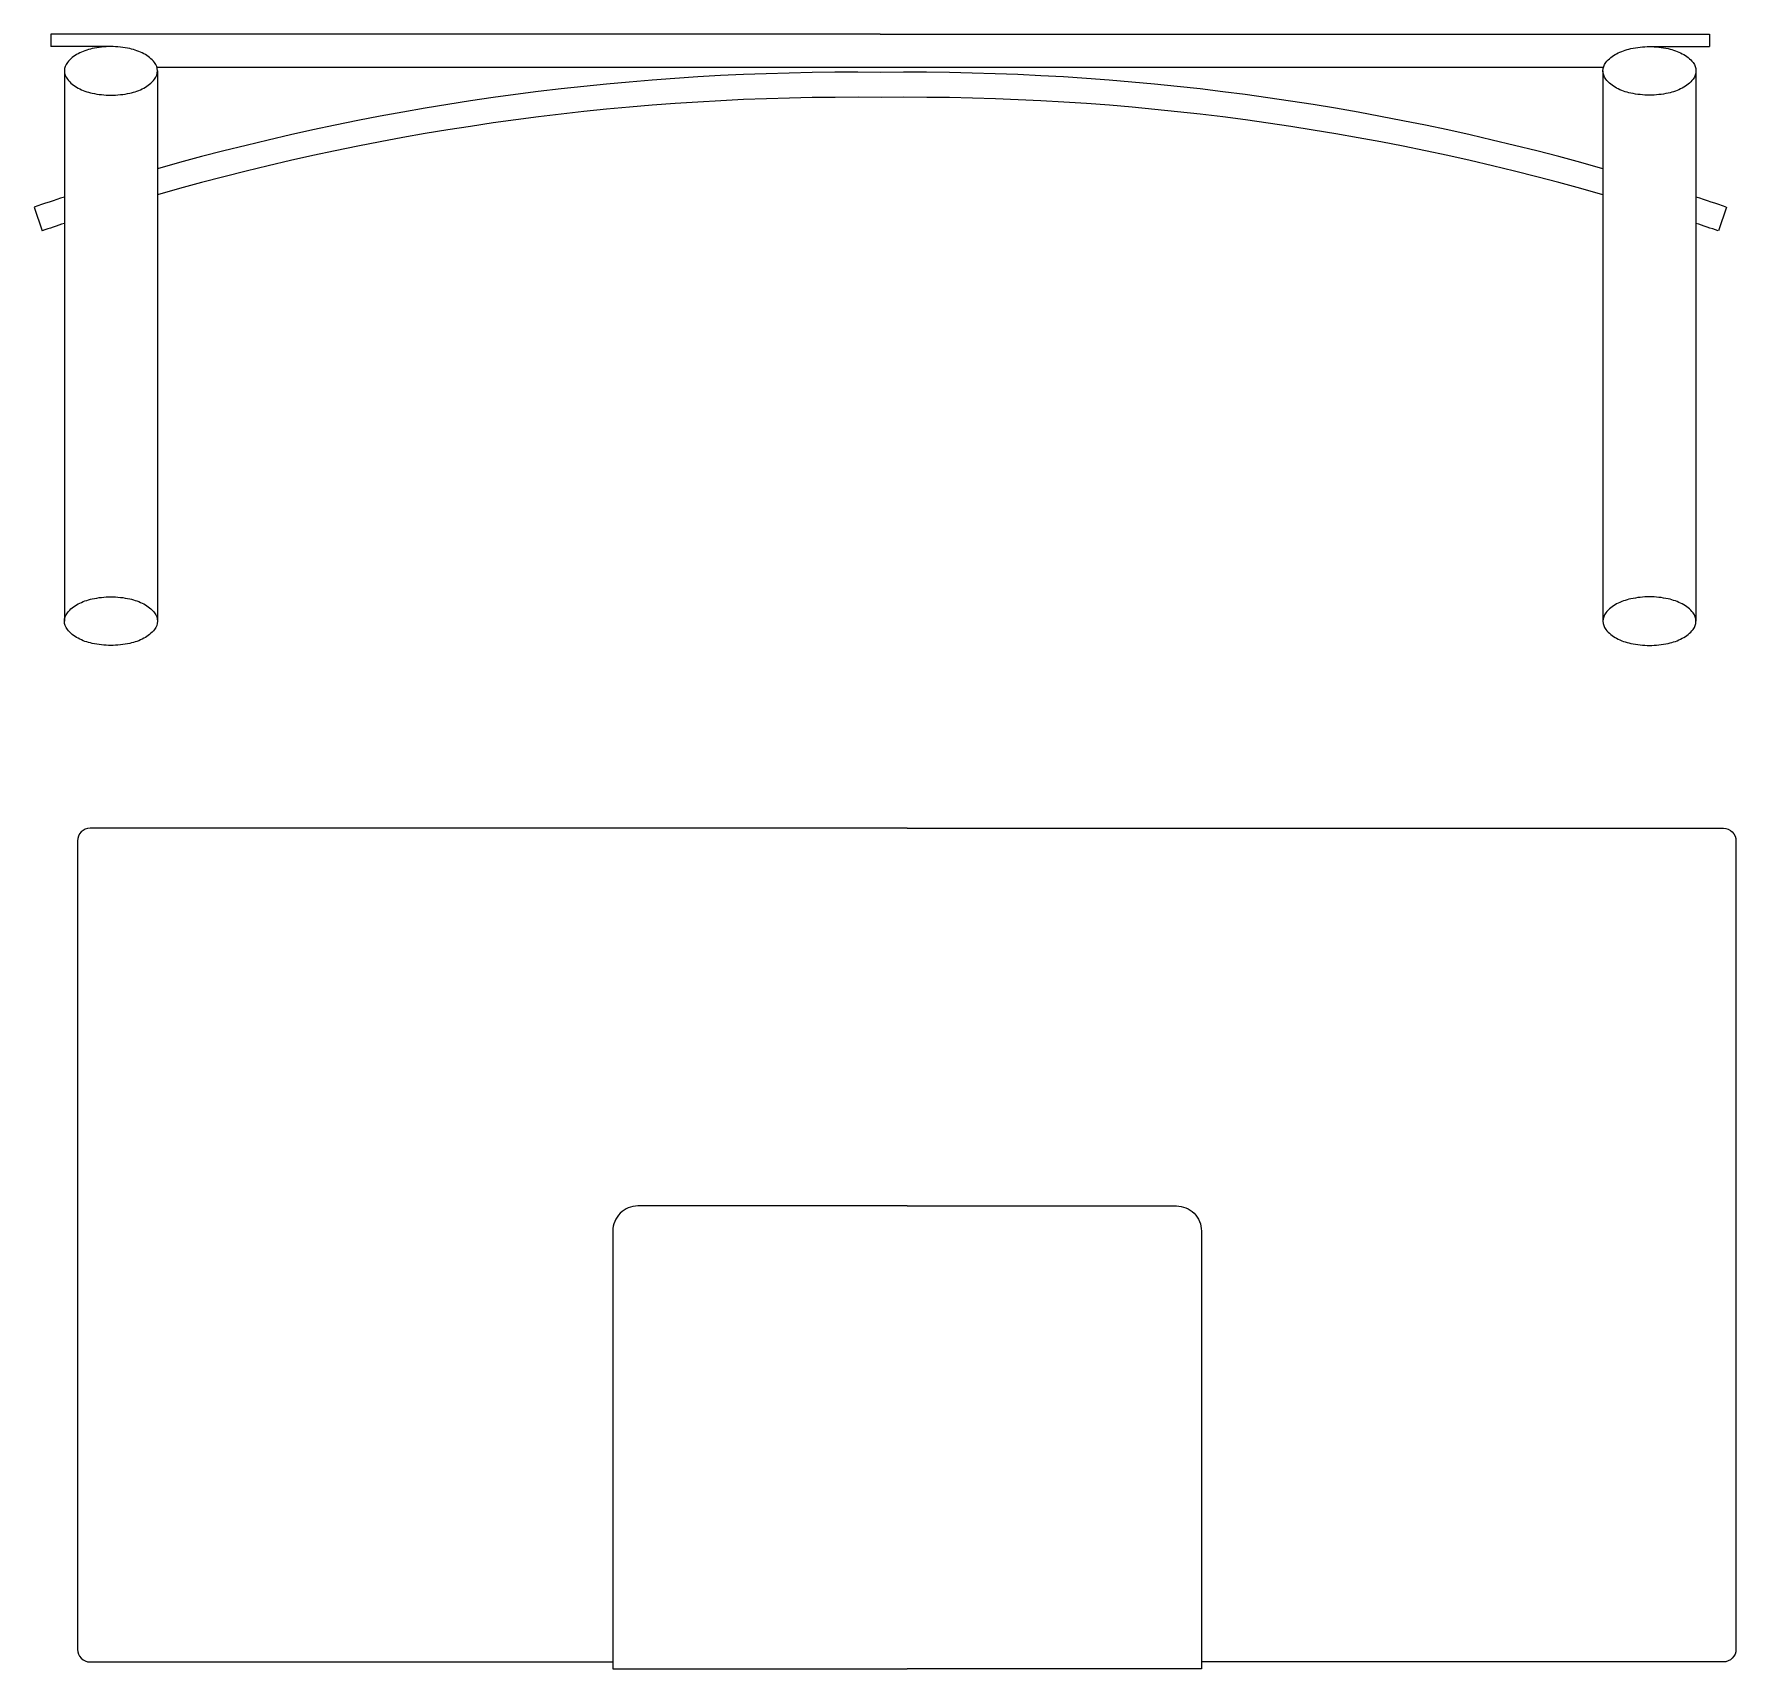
# Model space of a CAD drawing. Header units: millimetres. Extents: x 421 to 3085, y -1408 to 277.
# Drawn here: x 2347 to 2550.7, y -1115.3 to -919.6 of the extents above; entities that cross this region are included whole.
import ezdxf

# ---------------------------------------------------------------- set-up
doc = ezdxf.new("R2010")
doc.units = ezdxf.units.MM

msp = doc.modelspace()

# ---------------------------------------------------------------- linework, layer by layer
at = {"color": 18, "true_color": 0x000000}
for points in [[(2349.07, -919.62), (2349.07, -921.12)], [(2448.31, -919.62), (2349.07, -919.62)], [(2448.31, -919.62), (2547.54, -919.62)], [(2547.54, -919.62), (2547.54, -921.12)], [(2356.24, -921.12), (2349.07, -921.12)], [(2540.37, -921.12), (2547.54, -921.12)], [(2350.68, -924.02), (2350.68, -989.88)], [(2534.86, -923.62), (2361.75, -923.62)], [(2361.81, -924.02), (2361.81, -989.88)], [(2534.8, -924.02), (2534.8, -989.88)], [(2545.93, -924.02), (2545.93, -989.88)], [(2347.04, -940.33), (2348.01, -943.17)], [(2549.57, -940.33), (2548.61, -943.17)]]:
    msp.add_lwpolyline(points, dxfattribs=at)
for points in [[(2350.68, -924.02, 0.16918), (2351.03, -925.02, 0.105133), (2352.31, -926.08, 0.067181), (2354, -926.69, 0.053328), (2356.24, -926.93, 0.053328), (2358.49, -926.69, 0.067181), (2360.18, -926.08, 0.105133), (2361.46, -925.02, 0.16918), (2361.81, -924.02, 0.16918), (2361.46, -923.03, 0.105133), (2360.18, -921.97, 0.067181), (2358.49, -921.36, 0.053328), (2356.24, -921.12, 0.053328), (2354, -921.36, 0.067181), (2352.31, -921.97, 0.105133), (2351.03, -923.03, 0.16918)], [(2545.93, -924.02, -0.16918), (2545.59, -925.02, -0.105133), (2544.3, -926.08, -0.067181), (2542.61, -926.69, -0.053328), (2540.37, -926.93, -0.053328), (2538.12, -926.69, -0.067181), (2536.43, -926.08, -0.105133), (2535.15, -925.02, -0.16918), (2534.8, -924.02, -0.16918), (2535.15, -923.03, -0.105133), (2536.43, -921.97, -0.067181), (2538.12, -921.36, -0.053328), (2540.37, -921.12, -0.053328), (2542.61, -921.36, -0.067181), (2544.3, -921.97, -0.105133), (2545.59, -923.03, -0.16918)], [(2350.68, -989.88, -0.16918), (2351.03, -988.89, -0.105133), (2352.31, -987.83, -0.067181), (2354, -987.22, -0.053328), (2356.24, -986.98, -0.053328), (2358.49, -987.22, -0.067181), (2360.18, -987.83, -0.105133), (2361.46, -988.89, -0.16918), (2361.81, -989.88, -0.16918), (2361.46, -990.88, -0.105133), (2360.18, -991.94, -0.067181), (2358.49, -992.55, -0.053328), (2356.24, -992.79, -0.053328), (2354, -992.55, -0.067181), (2352.31, -991.94, -0.105133), (2351.03, -990.88, -0.16918)], [(2545.93, -989.88, 0.16918), (2545.59, -988.89, 0.105133), (2544.3, -987.83, 0.067181), (2542.61, -987.22, 0.053328), (2540.37, -986.98, 0.053328), (2538.12, -987.22, 0.067181), (2536.43, -987.83, 0.105133), (2535.15, -988.89, 0.16918), (2534.8, -989.88, 0.16918), (2535.15, -990.88, 0.105133), (2536.43, -991.94, 0.067181), (2538.12, -992.55, 0.053328), (2540.37, -992.79, 0.053328), (2542.61, -992.55, 0.067181), (2544.3, -991.94, 0.105133), (2545.59, -990.88, 0.16918)]]:
    msp.add_lwpolyline(points, format="xyb", close=True, dxfattribs=at)
for points in [[(2451.53, -1014.68), (2353.74, -1014.68, 0.414214), (2352.24, -1016.18), (2352.24, -1112.95, 0.414214), (2353.74, -1114.45), (2416.31, -1114.45)], [(2451.53, -1014.68), (2549.22, -1014.68, -0.414214), (2550.72, -1016.18), (2550.72, -1112.95, -0.414214), (2549.22, -1114.45), (2486.75, -1114.45)], [(2451.53, -1059.88), (2419.31, -1059.88, 0.414214), (2416.31, -1062.88), (2416.31, -1115.29), (2451.53, -1115.29)], [(2451.53, -1059.88), (2483.75, -1059.88, -0.414214), (2486.75, -1062.88), (2486.75, -1115.29), (2451.53, -1115.29)]]:
    msp.add_lwpolyline(points, format="xyb", dxfattribs=at)
for centre, radius, start, end in [((2444.93, -1229.1), 304.91, 89.3518, 105.8195), ((2451.68, -1229.1), 304.91, 74.1805, 90.6218), ((2444.93, -1229.1), 301.91, 89.3391, 105.9809), ((2451.68, -1229.1), 301.91, 74.0191, 90.6218), ((2444.93, -1229.1), 304.91, 108.005, 108.7253), ((2451.68, -1229.1), 304.91, 71.2747, 71.995), ((2444.93, -1229.1), 301.91, 108.1901, 108.7253), ((2451.68, -1229.1), 301.91, 71.2747, 71.8099)]:
    msp.add_arc(centre, radius, start, end, dxfattribs=at)

doc.saveas('drawing.dxf')
